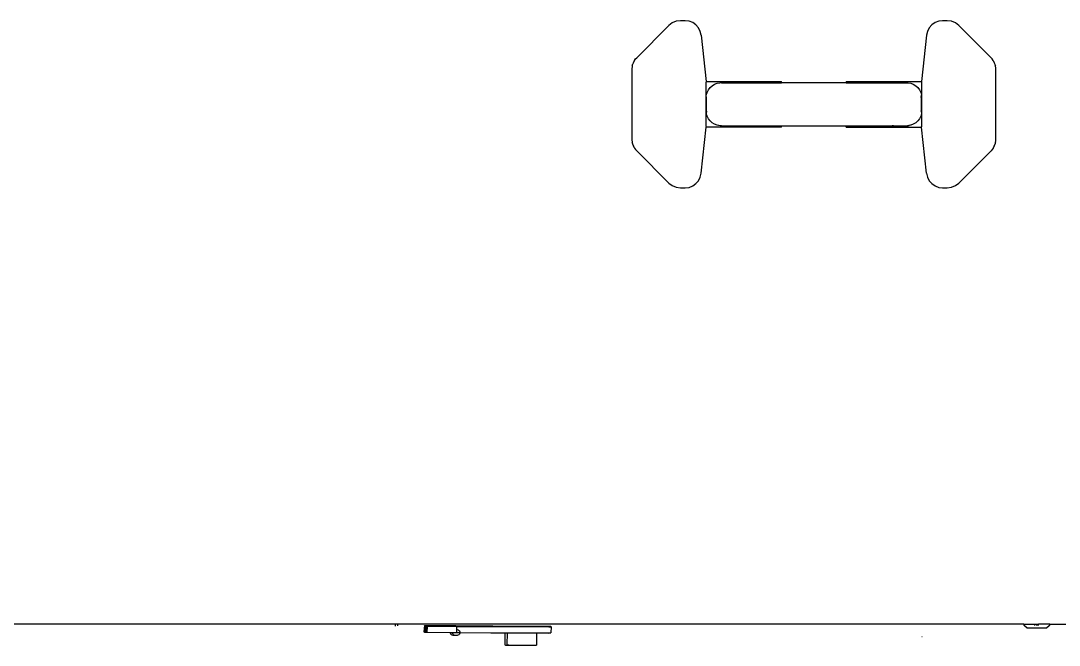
# Model space of a CAD drawing. Header units: inches. Extents: x 0.9 to 36.3, y 0.7 to 23.3.
# Drawn here: x 30.5403 to 30.8335, y 8.475 to 8.6513 of the extents above; entities that cross this region are included whole.
import ezdxf

# ---------------------------------------------------------------- set-up
doc = ezdxf.new("R2010")
doc.units = ezdxf.units.IN
doc.layers.add('DG set', color=18, linetype='Continuous', lineweight=15)
doc.layers.add('Edges', color=7, linetype='Continuous')
doc.layers.get('DG set').off()

# ---------------------------------------------------------------- blocks, each defined once
blk = doc.blocks.new('Diesel Generator pl')
at = {"layer": 'Edges'}
for p, q in [((3.9085, 1.1537), (3.9036, 1.1517)), ((3.9137, 1.1544), (3.9085, 1.1537)), ((3.9196, 1.1544), (3.9137, 1.1544)), ((3.9244, 1.1538), (3.9196, 1.1544)), ((3.929, 1.1521), (3.9244, 1.1538)), ((4.2357, 1.1538), (4.2311, 1.1521)), ((4.2405, 1.1544), (4.2357, 1.1538)), ((4.2464, 1.1544), (4.2405, 1.1544)), ((4.2516, 1.1537), (4.2464, 1.1544)), ((4.2565, 1.1517), (4.2516, 1.1537)), ((3.8994, 1.1485), (3.8592, 1.1082)), ((3.9036, 1.1517), (3.8994, 1.1485)), ((3.933, 1.1492), (3.929, 1.1521)), ((3.9363, 1.1455), (3.933, 1.1492)), ((3.9385, 1.1412), (3.9363, 1.1455)), ((3.9396, 1.1364), (3.9385, 1.1412)), ((4.2216, 1.1412), (4.2205, 1.1364)), ((4.2238, 1.1455), (4.2216, 1.1412)), ((4.227, 1.1492), (4.2238, 1.1455)), ((4.2311, 1.1521), (4.227, 1.1492)), ((4.2607, 1.1485), (4.2565, 1.1517)), ((4.2607, 1.1485), (4.3009, 1.1082)), ((3.9396, 1.1364), (3.9456, 1.0788)), ((4.2205, 1.1364), (4.2144, 1.0788)), ((3.8551, 1.1024), (3.8541, 1.0997)), ((3.8565, 1.105), (3.8551, 1.1024)), ((3.8551, 1.1024), (3.856, 1.1041)), ((3.856, 1.1041), (3.8565, 1.105)), ((3.8565, 1.105), (3.8578, 1.1068)), ((3.8578, 1.1068), (3.8592, 1.1082)), ((4.3023, 1.1068), (4.3009, 1.1082)), ((4.3036, 1.105), (4.3023, 1.1068)), ((4.305, 1.1024), (4.3036, 1.105)), ((4.3041, 1.1041), (4.3036, 1.105)), ((4.3041, 1.1041), (4.305, 1.1024)), ((4.306, 1.0997), (4.305, 1.1024)), ((3.8534, 1.0962), (3.8533, 1.0954)), ((3.8533, 1.0954), (3.8533, 1.0951)), ((3.8533, 1.0951), (3.8533, 1.0947)), ((3.8533, 1.0947), (3.8533, 1.0944)), ((3.8533, 1.0944), (3.8533, 1.094)), ((3.8533, 1.094), (3.8533, 1.0065)), ((3.8535, 1.0969), (3.8534, 1.0962)), ((3.8537, 1.0983), (3.8535, 1.0969)), ((3.8537, 1.0983), (3.8539, 1.0991)), ((3.8539, 1.0992), (3.8541, 1.0997)), ((3.8539, 1.0991), (3.8539, 1.0992)), ((4.3061, 1.0992), (4.306, 1.0997)), ((4.3061, 1.0992), (4.3064, 1.0983)), ((4.3066, 1.0969), (4.3064, 1.0983)), ((4.3067, 1.0962), (4.3066, 1.0969)), ((4.3068, 1.0954), (4.3067, 1.0962)), ((4.3068, 1.0951), (4.3068, 1.0954)), ((4.3068, 1.0947), (4.3068, 1.0951)), ((4.3068, 1.0944), (4.3068, 1.0947)), ((4.3068, 1.094), (4.3068, 1.0944)), ((4.3068, 1.0065), (4.3068, 1.094)), ((3.9456, 1.0788), (4.0397, 1.0787)), ((3.9456, 1.0788), (3.9456, 1.0788)), ((3.9456, 1.0788), (3.9456, 1.0778)), ((3.9456, 1.0227), (3.9456, 1.0778)), ((3.9531, 1.0733), (3.9561, 1.0752)), ((3.9561, 1.0752), (3.9593, 1.0764)), ((3.9593, 1.0764), (3.9627, 1.0771)), ((3.9642, 1.0771), (3.9627, 1.0771)), ((3.965, 1.0771), (3.9642, 1.0771)), ((3.965, 1.0771), (3.9806, 1.0771)), ((3.9806, 1.0771), (3.9823, 1.0771)), ((3.9806, 1.0771), (4.0397, 1.0771)), ((4.0397, 1.0771), (4.0397, 1.0787)), ((4.1204, 1.0771), (4.0397, 1.0771)), ((4.1204, 1.0787), (4.2144, 1.0788)), ((4.1204, 1.0787), (4.1204, 1.0771)), ((4.1204, 1.0771), (4.1204, 1.0771)), ((4.1204, 1.0771), (4.1795, 1.0771)), ((4.1795, 1.0771), (4.1951, 1.0771)), ((4.1951, 1.0771), (4.1954, 1.0771)), ((4.1954, 1.0771), (4.1961, 1.0771)), ((4.1954, 1.0771), (4.1959, 1.0771)), ((4.1959, 1.0771), (4.1961, 1.0771)), ((4.1965, 1.0771), (4.1961, 1.0771)), ((4.1965, 1.0771), (4.1974, 1.0771)), ((4.1974, 1.0771), (4.2008, 1.0764)), ((4.2008, 1.0764), (4.204, 1.0752)), ((4.204, 1.0752), (4.207, 1.0733)), ((4.2144, 1.0788), (4.2145, 1.0788)), ((4.2144, 1.0788), (4.2145, 1.0788)), ((4.2144, 1.0788), (4.2144, 1.0227)), ((3.946, 1.0618), (3.9469, 1.0651)), ((3.9462, 1.0583), (3.946, 1.0618)), ((3.9469, 1.0651), (3.9485, 1.0682)), ((3.9485, 1.0682), (3.9506, 1.071)), ((3.9506, 1.071), (3.9531, 1.0733)), ((4.207, 1.0733), (4.2095, 1.071)), ((4.2095, 1.071), (4.2116, 1.0682)), ((4.2116, 1.0682), (4.2132, 1.0651)), ((4.2132, 1.0651), (4.2141, 1.0618)), ((4.2139, 1.0588), (4.2141, 1.0618)), ((3.9462, 1.0422), (3.9462, 1.0583)), ((4.2139, 1.0588), (4.2139, 1.0586)), ((4.2139, 1.0586), (4.2139, 1.0583)), ((4.2139, 1.0583), (4.2139, 1.0422)), ((3.9462, 1.0417), (3.946, 1.0387)), ((3.9469, 1.0354), (3.946, 1.0387)), ((3.9462, 1.0419), (3.9462, 1.0422)), ((3.9462, 1.0417), (3.9462, 1.0419)), ((3.9462, 1.0412), (3.9462, 1.0417)), ((3.9464, 1.0402), (3.9462, 1.0417)), ((3.9462, 1.0406), (3.9462, 1.0412)), ((3.9463, 1.0401), (3.9462, 1.0406)), ((3.9463, 1.04), (3.9463, 1.0401)), ((4.2141, 1.0387), (4.2132, 1.0354)), ((4.2139, 1.0419), (4.2139, 1.0422)), ((4.2139, 1.0417), (4.2139, 1.0419)), ((4.2139, 1.0417), (4.2141, 1.0387)), ((3.9485, 1.0323), (3.9469, 1.0354)), ((3.9506, 1.0295), (3.9485, 1.0323)), ((3.9531, 1.0272), (3.9506, 1.0295)), ((3.9561, 1.0254), (3.9531, 1.0272)), ((3.9593, 1.0241), (3.9561, 1.0254)), ((3.9613, 1.0237), (3.9593, 1.0241)), ((3.9614, 1.0237), (3.9613, 1.0237)), ((3.9615, 1.0237), (3.9614, 1.0237)), ((3.9631, 1.0235), (3.9615, 1.0237)), ((3.9638, 1.0234), (3.9631, 1.0235)), ((3.964, 1.0234), (3.9638, 1.0234)), ((3.9647, 1.0234), (3.964, 1.0234)), ((3.965, 1.0234), (3.9647, 1.0234)), ((3.965, 1.0234), (3.9806, 1.0234)), ((3.9806, 1.0234), (3.9823, 1.0235)), ((3.9806, 1.0234), (4.0397, 1.0234)), ((4.0397, 1.0235), (4.0397, 1.0234)), ((4.0397, 1.0218), (4.0397, 1.0234)), ((4.0397, 1.0234), (4.1204, 1.0234)), ((4.1204, 1.0234), (4.1204, 1.0235)), ((4.1204, 1.0218), (4.1204, 1.0234)), ((4.1204, 1.0234), (4.1795, 1.0234)), ((4.1795, 1.0234), (4.1778, 1.0235)), ((4.1795, 1.0234), (4.1951, 1.0234)), ((4.1951, 1.0234), (4.1959, 1.0235)), ((4.1959, 1.0235), (4.1986, 1.0237)), ((4.1959, 1.0235), (4.1969, 1.0235)), ((4.1986, 1.0237), (4.1969, 1.0235)), ((4.1969, 1.0235), (4.1974, 1.0235)), ((4.1986, 1.0237), (4.1974, 1.0235)), ((4.1986, 1.0237), (4.1987, 1.0237)), ((4.1987, 1.0237), (4.1988, 1.0237)), ((4.2008, 1.0241), (4.1988, 1.0237)), ((4.2, 1.0241), (4.1988, 1.0237)), ((4.2, 1.0241), (4.2, 1.0241)), ((4.204, 1.0254), (4.2008, 1.0241)), ((4.207, 1.0272), (4.204, 1.0254)), ((4.2095, 1.0295), (4.207, 1.0272)), ((4.2116, 1.0323), (4.2095, 1.0295)), ((4.2132, 1.0354), (4.2116, 1.0323)), ((3.9396, 0.9642), (3.9456, 1.0217)), ((3.9456, 1.0227), (3.9456, 1.0217)), ((4.0397, 1.0218), (3.9456, 1.0217)), ((3.9456, 1.0217), (3.9456, 1.0217)), ((4.1204, 1.0218), (4.2144, 1.0217)), ((4.2145, 1.0217), (4.2144, 1.0227)), ((4.2145, 1.0217), (4.2144, 1.0217)), ((4.2144, 1.0217), (4.2145, 1.0217)), ((4.2205, 0.9642), (4.2144, 1.0217)), ((3.8533, 1.0065), (3.8533, 1.0062)), ((3.8533, 1.0062), (3.8533, 1.0058)), ((3.8533, 1.0058), (3.8533, 1.0054)), ((3.8533, 1.0054), (3.8533, 1.0051)), ((3.8533, 1.0051), (3.8534, 1.0044)), ((3.8534, 1.0044), (3.8535, 1.0036)), ((3.8535, 1.0036), (3.8537, 1.0022)), ((3.8539, 1.0013), (3.8537, 1.0022)), ((3.8539, 1.0013), (3.8541, 1.0008)), ((3.8541, 1.0008), (3.8551, 0.9981)), ((3.8551, 0.9981), (3.8565, 0.9955)), ((3.856, 0.9965), (3.8551, 0.9981)), ((4.3036, 0.9955), (4.305, 0.9981)), ((4.305, 0.9981), (4.3041, 0.9965)), ((4.305, 0.9981), (4.306, 1.0008)), ((4.3061, 1.0013), (4.306, 1.0008)), ((4.3062, 1.0014), (4.3061, 1.0013)), ((4.3064, 1.0022), (4.3062, 1.0014)), ((4.3064, 1.0022), (4.3066, 1.0036)), ((4.3066, 1.0036), (4.3067, 1.0044)), ((4.3067, 1.0044), (4.3068, 1.0051)), ((4.3068, 1.0062), (4.3068, 1.0065)), ((4.3068, 1.0058), (4.3068, 1.0062)), ((4.3068, 1.0054), (4.3068, 1.0058)), ((4.3068, 1.0051), (4.3068, 1.0054)), ((3.856, 0.9965), (3.8565, 0.9955)), ((3.8565, 0.9955), (3.8578, 0.9937)), ((3.8578, 0.9937), (3.8592, 0.9923)), ((3.8994, 0.952), (3.8592, 0.9923)), ((4.2607, 0.952), (4.3009, 0.9923)), ((4.3023, 0.9937), (4.3009, 0.9923)), ((4.3036, 0.9955), (4.3023, 0.9937)), ((4.3041, 0.9965), (4.3036, 0.9955)), ((3.9363, 0.955), (3.9385, 0.9594)), ((3.9385, 0.9594), (3.9396, 0.9642)), ((4.2205, 0.9642), (4.2216, 0.9594)), ((4.2216, 0.9594), (4.2238, 0.955)), ((3.8994, 0.952), (3.9036, 0.9488)), ((3.9036, 0.9488), (3.9085, 0.9468)), ((3.9085, 0.9468), (3.9137, 0.9461)), ((3.9137, 0.9461), (3.9196, 0.9461)), ((3.9196, 0.9461), (3.9244, 0.9467)), ((3.9244, 0.9467), (3.929, 0.9485)), ((3.929, 0.9485), (3.933, 0.9513)), ((3.933, 0.9513), (3.9363, 0.955)), ((4.2238, 0.955), (4.227, 0.9513)), ((4.227, 0.9513), (4.2311, 0.9485)), ((4.2311, 0.9485), (4.2357, 0.9467)), ((4.2357, 0.9467), (4.2405, 0.9461)), ((4.2405, 0.9461), (4.2464, 0.9461)), ((4.2464, 0.9461), (4.2516, 0.9468)), ((4.2516, 0.9468), (4.2565, 0.9488)), ((4.2565, 0.9488), (4.2607, 0.952)), ((4.3419, 0.4022), (2.6437, 0.4022)), ((3.5587, 0.3997), (3.5587, 0.4022)), ((3.5614, 0.3998), (3.5614, 0.4022)), ((4.3419, 0.4022), (4.3417, 0.4019)), ((4.3417, 0.4019), (4.3417, 0.4015)), ((4.3417, 0.4015), (4.3417, 0.4012)), ((4.3419, 0.4022), (4.3556, 0.4022)), ((4.3556, 0.4015), (4.3556, 0.4022)), ((4.3556, 0.4022), (4.3578, 0.4022)), ((4.3578, 0.4015), (4.3578, 0.4022)), ((4.3578, 0.4022), (4.3589, 0.4022)), ((4.3589, 0.4015), (4.3589, 0.4022)), ((4.3589, 0.4022), (4.36, 0.4022)), ((4.36, 0.4015), (4.36, 0.4022)), ((4.374, 0.4022), (4.36, 0.4022)), ((4.3742, 0.4019), (4.374, 0.4022)), ((4.374, 0.4022), (4.9805, 0.4022)), ((4.3742, 0.4015), (4.3742, 0.4019)), ((4.3742, 0.4012), (4.3742, 0.4015)), ((3.5946, 0.4003), (3.594, 0.3926)), ((3.5949, 0.3915), (3.594, 0.3926)), ((3.5946, 0.4003), (3.5973, 0.4003)), ((3.5955, 0.3992), (3.5946, 0.4003)), ((3.5955, 0.3992), (3.5949, 0.3915)), ((3.6265, 0.3913), (3.5949, 0.3915)), ((3.5972, 0.3992), (3.5955, 0.3992)), ((3.5972, 0.3992), (3.5967, 0.3927)), ((3.5976, 0.3916), (3.5967, 0.3927)), ((3.5973, 0.4003), (3.5972, 0.3992)), ((3.5973, 0.4004), (3.6335, 0.4002)), ((3.5982, 0.3993), (3.5973, 0.4004)), ((3.5973, 0.4004), (3.5973, 0.4003)), ((3.5982, 0.3993), (3.5976, 0.3916)), ((3.6292, 0.3914), (3.5976, 0.3916)), ((3.6335, 0.3991), (3.5982, 0.3993)), ((3.6266, 0.3912), (3.6265, 0.3913)), ((3.6269, 0.3913), (3.6265, 0.3913)), ((3.627, 0.3902), (3.6266, 0.3912)), ((3.627, 0.3906), (3.6269, 0.3913)), ((3.6292, 0.3913), (3.6269, 0.3913)), ((3.6274, 0.3898), (3.627, 0.3906)), ((3.6274, 0.3898), (3.627, 0.3902)), ((3.6275, 0.3897), (3.6274, 0.3898)), ((3.6282, 0.3888), (3.6275, 0.3897)), ((3.6292, 0.3882), (3.6282, 0.3888)), ((3.6292, 0.3913), (3.6292, 0.3914)), ((3.6296, 0.3914), (3.6292, 0.3914)), ((3.6297, 0.3903), (3.6292, 0.3913)), ((3.6292, 0.3913), (3.6292, 0.3913)), ((3.6296, 0.3913), (3.6292, 0.3913)), ((3.6296, 0.3913), (3.6296, 0.3914)), ((3.6344, 0.3914), (3.6296, 0.3914)), ((3.6297, 0.3907), (3.6296, 0.3913)), ((3.6301, 0.3899), (3.6297, 0.3907)), ((3.6301, 0.3899), (3.6297, 0.3903)), ((3.6302, 0.3897), (3.6301, 0.3899)), ((3.6309, 0.3889), (3.6302, 0.3897)), ((3.6318, 0.3883), (3.6309, 0.3889)), ((3.6335, 0.4002), (3.6335, 0.3991)), ((3.6337, 0.3999), (3.6335, 0.4002)), ((3.6337, 0.3991), (3.6335, 0.3991)), ((3.6797, 0.3997), (3.6337, 0.3999)), ((3.6337, 0.3999), (3.6337, 0.3991)), ((3.6342, 0.3991), (3.6337, 0.3991)), ((3.6342, 0.3993), (3.6342, 0.3991)), ((3.6342, 0.3993), (3.6802, 0.3991)), ((3.6344, 0.3991), (3.6342, 0.3993)), ((3.6344, 0.3991), (3.6342, 0.3991)), ((3.6344, 0.3991), (3.6344, 0.3955)), ((3.6344, 0.3955), (3.6354, 0.3953)), ((3.6344, 0.3955), (3.6344, 0.3916)), ((3.6344, 0.3916), (3.6388, 0.3916)), ((3.6344, 0.3916), (3.6344, 0.3914)), ((3.6354, 0.3953), (3.6365, 0.3949)), ((3.6374, 0.3889), (3.6364, 0.3883)), ((3.6365, 0.3949), (3.6374, 0.3943)), ((3.6374, 0.3943), (3.6382, 0.3935)), ((3.6381, 0.3897), (3.6374, 0.3889)), ((3.6386, 0.3906), (3.6381, 0.3897)), ((3.6382, 0.3935), (3.6386, 0.3926)), ((3.6386, 0.3926), (3.6388, 0.3916)), ((3.6388, 0.3915), (3.6386, 0.3906)), ((3.6388, 0.3916), (3.6802, 0.3914)), ((3.6388, 0.3916), (3.6388, 0.3915)), ((3.6388, 0.3915), (3.6775, 0.3913)), ((3.6775, 0.3913), (3.6949, 0.3912)), ((3.7521, 0.3991), (3.6797, 0.3997)), ((3.7495, 0.399), (3.6797, 0.3996)), ((3.6802, 0.3991), (3.7495, 0.3988)), ((3.6802, 0.3914), (3.6976, 0.3913)), ((3.6949, 0.3912), (3.6948, 0.3761)), ((3.6949, 0.3912), (3.6976, 0.3912)), ((3.6976, 0.3912), (3.6975, 0.3762)), ((3.6976, 0.3913), (3.6976, 0.3912)), ((3.6976, 0.3913), (3.7344, 0.3911)), ((3.7344, 0.3911), (3.7343, 0.3759)), ((3.7344, 0.3911), (3.7496, 0.391)), ((3.7344, 0.3911), (3.7344, 0.3911)), ((3.7344, 0.3911), (3.7496, 0.3911)), ((3.7496, 0.3988), (3.7495, 0.399)), ((3.7495, 0.399), (3.7495, 0.3988)), ((3.7495, 0.3988), (3.7496, 0.3988)), ((3.7496, 0.3988), (3.7521, 0.3988)), ((3.7496, 0.3911), (3.7496, 0.391)), ((3.7496, 0.3911), (3.7523, 0.3911)), ((3.7524, 0.3988), (3.7521, 0.3991)), ((3.7521, 0.3991), (3.7521, 0.3988)), ((3.7521, 0.3988), (3.7524, 0.3988)), ((3.7524, 0.3988), (3.7523, 0.3911)), ((4.3417, 0.4012), (4.3419, 0.4008)), ((4.3419, 0.4008), (4.3421, 0.4005)), ((4.3421, 0.4005), (4.3425, 0.4003)), ((4.3425, 0.4003), (4.346, 0.3974)), ((4.346, 0.3974), (4.3699, 0.3974)), ((4.3556, 0.4003), (4.3556, 0.4012)), ((4.3578, 0.4003), (4.3578, 0.4012)), ((4.3589, 0.4003), (4.3589, 0.4012)), ((4.36, 0.4003), (4.36, 0.4012)), ((4.3699, 0.3974), (4.3734, 0.4003)), ((4.3734, 0.4003), (4.3738, 0.4005)), ((4.3738, 0.4005), (4.374, 0.4008)), ((4.374, 0.4008), (4.3742, 0.4012)), ((3.6303, 0.3878), (3.6292, 0.3882)), ((3.6315, 0.3877), (3.6303, 0.3878)), ((3.6327, 0.3878), (3.6315, 0.3877)), ((3.633, 0.3879), (3.6318, 0.3883)), ((3.633, 0.3879), (3.6327, 0.3878)), ((3.6341, 0.3878), (3.633, 0.3879)), ((3.6353, 0.3879), (3.6341, 0.3878)), ((3.6364, 0.3883), (3.6353, 0.3879)), ((3.6948, 0.3761), (3.6955, 0.376)), ((3.6955, 0.376), (3.6974, 0.376)), ((3.6974, 0.376), (3.7003, 0.3759)), ((3.6975, 0.3762), (3.6981, 0.3761)), ((3.6981, 0.3761), (3.7, 0.3761)), ((3.7, 0.3761), (3.703, 0.376)), ((3.7003, 0.3759), (3.7041, 0.3759)), ((3.703, 0.376), (3.7068, 0.3759)), ((3.7041, 0.3759), (3.7086, 0.3758)), ((3.7068, 0.3759), (3.7113, 0.3759)), ((3.7086, 0.3758), (3.7134, 0.3758)), ((3.7113, 0.3759), (3.716, 0.3759)), ((3.7134, 0.3758), (3.7181, 0.3758)), ((3.716, 0.3759), (3.7208, 0.3758)), ((3.7181, 0.3758), (3.7225, 0.3758)), ((3.7208, 0.3758), (3.7252, 0.3758)), ((3.7225, 0.3758), (3.7263, 0.3758)), ((3.7252, 0.3758), (3.729, 0.3758)), ((3.7263, 0.3758), (3.7292, 0.3758)), ((3.729, 0.3758), (3.731, 0.3758)), ((3.7292, 0.3758), (3.731, 0.3758)), ((3.731, 0.3758), (3.7314, 0.3759)), ((3.7314, 0.3759), (3.7319, 0.3759)), ((3.7319, 0.3759), (3.7337, 0.3759)), ((3.7337, 0.3759), (3.7343, 0.3759)), ((4.2148, 0.3868), (4.215, 0.3868)), ((4.2148, 0.3868), (4.215, 0.3868))]:
    blk.add_line(p, q, dxfattribs=at)

msp = doc.modelspace()

# ---------------------------------------------------------------- block references
at = {"layer": 'DG set', "xscale": 0.2264521623337326, "yscale": 0.2264521623337326, "zscale": 0.2264521623337326}
msp.add_blockref('Diesel Generator pl', (29.84027, 8.38988), dxfattribs=at)

doc.saveas('drawing.dxf')
